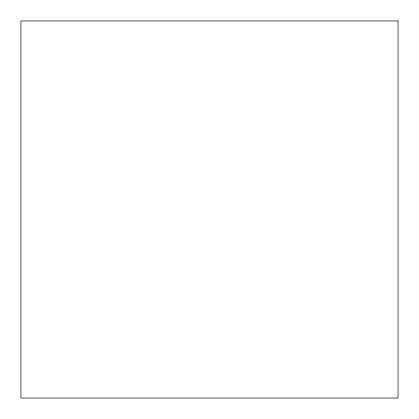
<?xml version="1.0" encoding="UTF-8"?>
<svg xmlns="http://www.w3.org/2000/svg" width="419" height="419" viewBox="0 0 419 419"><rect width="100%" height="100%" fill="white"/><g stroke="black" fill="none" stroke-linecap="round" stroke-linejoin="round"><path stroke-width="0.63" d="M398.05 20.95L20.95 20.95L20.95 398.05L398.05 398.05L398.05 20.95"/></g></svg>
